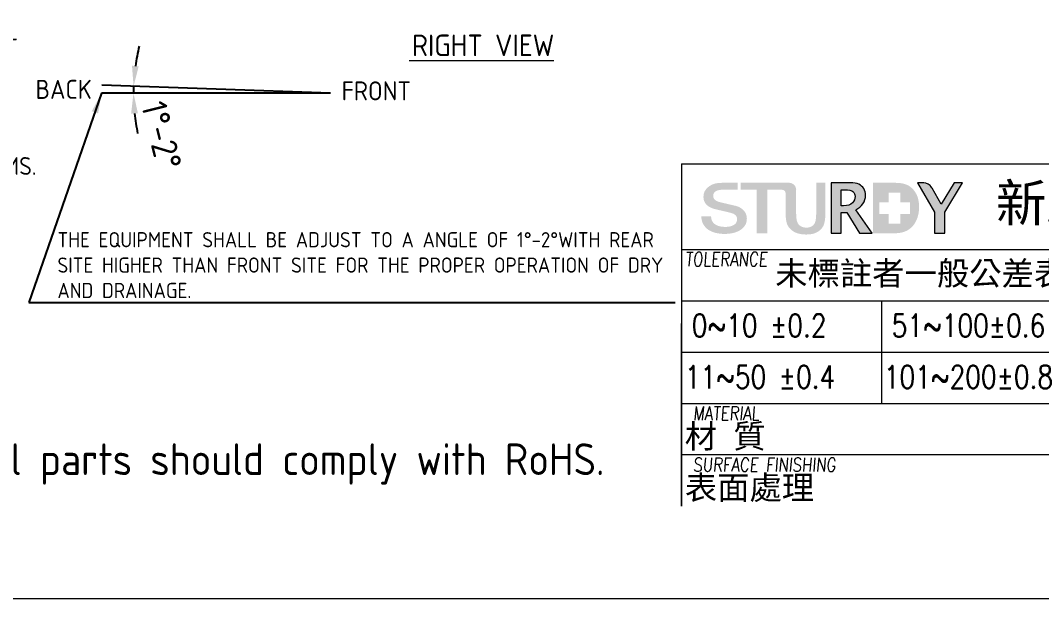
# Model space of a CAD drawing. Header units: millimetres. Extents: x -206125 to -192940, y -10422 to -1152.
# Drawn here: x -201713 to -197691, y -10422 to -8143 of the extents above; entities that cross this region are included whole.
import ezdxf

# ---------------------------------------------------------------- set-up
doc = ezdxf.new("R2010")
doc.units = ezdxf.units.MM
doc.header["$MEASUREMENT"] = 0
doc.layers.get('0').update_dxf_attribs({"lineweight": 25})
doc.layers.add('D', color=3, linetype='Continuous', lineweight=13)
doc.layers.add('F', color=7, linetype='Continuous', lineweight=15)
doc.styles.get("Standard").update_dxf_attribs({"font": 'KAIU.TTF'})
doc.styles.add('STU25', font='isocp2.shx')
doc.styles.add('Text', font='romans.shx', dxfattribs={"width": 0.8, "oblique": 10})
doc.dimstyles.new('STU25', dxfattribs={"dimscale": 40, "dimtxt": 2.5, "dimasz": 2, "dimexe": 0.6, "dimexo": 1, "dimgap": 1, "dimtad": 1, "dimdsep": 46, "dimtxsty": 'STU25', "dimcen": 2, "dimazin": 2, "dimtfac": 1, "dimtmove": 0, "dimatfit": 3, "dimfxl": 0, "dimtolj": 1, "dimtzin": 0, "dimarcsym": 0})
doc.dimstyles.new('STU25$7', dxfattribs={"dimscale": 40, "dimtxt": 2.5, "dimasz": 2, "dimexe": 1.25, "dimexo": 0.625, "dimgap": 1, "dimtad": 0, "dimdec": 4, "dimdsep": 46, "dimtxsty": 'STU25', "dimcen": 2.5, "dimazin": 2, "dimtfac": 1, "dimtdec": 4, "dimtmove": 0, "dimatfit": 3, "dimfxl": 0, "dimtolj": 1, "dimtzin": 0, "dimarcsym": 0})

# ---------------------------------------------------------------- blocks, each defined once
blk = doc.blocks.new('*D20')
at = {"layer": 'D', "color": 0, "linetype": 'Continuous', "lineweight": -2}
for start, end in [(166.1738, 172.0869), (178, 180), (185.9131, 191.8262)]:
    blk.add_arc((-200492.1, -8429.5), 775.5, start, end, dxfattribs=at)
at = {"layer": 'D', "color": 0}
for points in [[(-201273.5, -8321.6), (-201247, -8323.9), (-201267.2, -8402.5)], [(-201250.2, -8508.7), (-201276.8, -8510.1), (-201267.6, -8429.5)]]:
    blk.add_solid(points, dxfattribs=at)
at = {"layer": 'Defpoints', "color": 0}
for p in [(-201392.6, -8398.1), (-201393.1, -8429.5), (-201267.4, -8411.5), (-200492.1, -8429.5), (-200492.1, -8429.5)]:
    blk.add_point(p, dxfattribs=at)
at = {"layer": 'D', "color": 0, "insert": (-201157.1, -8596), "char_height": 100, "attachment_point": 5, "rotation": 284.0564, "style": 'STU25'}
blk.add_mtext('1%%D-2%%D', dxfattribs=at)
blk = doc.blocks.new('新駿LOGO')
at = {"layer": 'F'}
h = blk.add_hatch(color=256, dxfattribs=at)
edge = h.paths.add_edge_path()
edge.add_spline(control_points=[(-529.051, -442.142), (-529.051, -442.306), (-529.019, -442.447), (-528.955, -442.564), (-528.891, -442.681), (-528.802, -442.776), (-528.688, -442.851), (-528.574, -442.925), (-528.443, -442.98), (-528.294, -443.014), (-528.146, -443.048), (-527.986, -443.065), (-527.812, -443.065), (-527.625, -443.065), (-527.465, -443.046), (-527.333, -443.008), (-527.2, -442.969), (-527.093, -442.92), (-527.011, -442.86), (-526.929, -442.799), (-526.87, -442.73), (-526.833, -442.652), (-526.797, -442.573), (-526.778, -442.494), (-526.778, -442.413), (-526.778, -442.248), (-526.821, -442.126), (-526.905, -442.048), (-526.99, -441.97), (-527.082, -441.914), (-527.182, -441.882), (-527.356, -441.826), (-527.558, -441.773), (-527.788, -441.722), (-528.018, -441.672), (-528.302, -441.606), (-528.64, -441.526), (-528.85, -441.478), (-529.024, -441.415), (-529.164, -441.336), (-529.303, -441.257), (-529.413, -441.17), (-529.495, -441.074), (-529.578, -440.977), (-529.636, -440.874), (-529.67, -440.766), (-529.704, -440.657), (-529.721, -440.546), (-529.721, -440.434), (-529.721, -440.216), (-529.67, -440.028), (-529.567, -439.869), (-529.464, -439.71), (-529.329, -439.579), (-529.16, -439.474), (-528.991, -439.37), (-528.855, -439.306), (-528.64, -439.256), (-528.426, -439.205), (-528.133, -439.204), (-527.915, -439.204), (-527.659, -439.204), (-526.729, -439.204), (-526.729, -439.204), (-526.729, -439.204), (-526.732, -439.805), (-526.732, -439.805), (-526.732, -439.805), (-528.141, -439.796), (-528.282, -439.825), (-528.386, -439.847), (-528.478, -439.858), (-528.565, -439.9), (-528.651, -439.942), (-528.723, -439.999), (-528.78, -440.072), (-528.837, -440.144), (-528.866, -440.235), (-528.866, -440.343), (-528.866, -440.496), (-528.812, -440.616), (-528.705, -440.702), (-528.598, -440.789), (-528.458, -440.854), (-528.284, -440.898), (-528.266, -440.902), (-528.194, -440.919), (-528.069, -440.95), (-527.943, -440.98), (-527.803, -441.013), (-527.648, -441.049), (-527.493, -441.086), (-527.341, -441.121), (-527.193, -441.155), (-527.044, -441.189), (-526.938, -441.214), (-526.874, -441.231), (-526.715, -441.275), (-526.576, -441.335), (-526.457, -441.411), (-526.338, -441.488), (-526.239, -441.575), (-526.159, -441.674), (-526.079, -441.773), (-526.02, -441.878), (-525.981, -441.991), (-525.943, -442.103), (-525.923, -442.216), (-525.923, -442.329), (-525.923, -442.57), (-525.979, -442.776), (-526.091, -442.947), (-526.203, -443.118), (-526.349, -443.258), (-526.532, -443.366), (-526.715, -443.476), (-526.922, -443.555), (-527.155, -443.605), (-527.388, -443.655), (-527.625, -443.681), (-527.867, -443.681), (-528.145, -443.681), (-528.408, -443.65), (-528.653, -443.59), (-528.9, -443.53), (-529.115, -443.437), (-529.297, -443.313), (-529.48, -443.188), (-529.626, -443.028), (-529.735, -442.833), (-529.845, -442.637), (-529.902, -442.407), (-529.906, -442.142), (-529.906, -442.142), (-529.051, -442.142), (-529.051, -442.142)], knot_values=[0, 0, 0, 0, 1, 1, 1, 2, 2, 2, 3, 3, 3, 4, 4, 4, 5, 5, 5, 6, 6, 6, 7, 7, 7, 8, 8, 8, 9, 9, 9, 10, 10, 10, 11, 11, 11, 12, 12, 12, 13, 13, 13, 14, 14, 14, 15, 15, 15, 16, 16, 16, 17, 17, 17, 18, 18, 18, 19, 19, 19, 20, 20, 20, 21, 21, 21, 22, 22, 22, 23, 23, 23, 24, 24, 24, 25, 25, 25, 26, 26, 26, 27, 27, 27, 28, 28, 28, 29, 29, 29, 30, 30, 30, 31, 31, 31, 32, 32, 32, 33, 33, 33, 34, 34, 34, 35, 35, 35, 36, 36, 36, 37, 37, 37, 38, 38, 38, 39, 39, 39, 40, 40, 40, 41, 41, 41, 42, 42, 42, 43, 43, 43, 44, 44, 44, 45, 45, 45, 45], degree=3, periodic=0)
edge = h.paths.add_edge_path()
edge.add_spline(control_points=[(-522.525, -440.141), (-522.54, -440.04), (-522.569, -439.94), (-522.628, -439.896), (-522.768, -439.792), (-522.902, -439.814), (-522.902, -439.814), (-522.902, -439.814), (-523.024, -439.814), (-523.024, -439.814), (-523.024, -439.814), (-524.139, -439.814), (-524.139, -439.814), (-524.139, -439.814), (-524.139, -443.624), (-524.139, -443.624), (-524.139, -443.624), (-525.057, -443.624), (-525.057, -443.624), (-525.057, -443.624), (-525.057, -439.814), (-525.057, -439.814), (-525.057, -439.814), (-526.468, -439.814), (-526.468, -439.814), (-526.468, -439.814), (-526.468, -439.204), (-526.468, -439.204), (-526.468, -439.204), (-522.387, -439.204), (-522.387, -439.204)], knot_values=[5.578051, 5.578051, 5.578051, 5.578051, 6, 6, 6, 7, 7, 7, 8, 8, 8, 9, 9, 9, 10, 10, 10, 11, 11, 11, 12, 12, 12, 13, 13, 13, 14, 14, 14, 15, 15, 15, 15], degree=3, periodic=0)
edge.add_spline(control_points=[(-522.396, -439.204), (-522.311, -439.204), (-522.216, -439.204), (-522.216, -439.204), (-522.216, -439.204), (-521.96, -439.187), (-521.763, -439.406), (-521.582, -439.606), (-521.607, -439.851), (-521.607, -439.851), (-521.607, -439.851), (-521.607, -441.917), (-521.607, -441.917), (-521.607, -442.407), (-521.523, -442.732), (-521.357, -442.891), (-521.191, -443.051), (-520.975, -443.131), (-520.71, -443.131), (-520.449, -443.131), (-520.242, -443.052), (-520.087, -442.894), (-519.933, -442.736), (-519.855, -442.433), (-519.855, -441.982), (-519.855, -441.982), (-519.855, -439.204), (-519.855, -439.204), (-519.855, -439.204), (-519.054, -439.204), (-519.054, -439.204), (-519.054, -439.204), (-519.054, -441.919), (-519.054, -441.919), (-519.054, -442.431), (-519.119, -442.798), (-519.247, -443.02), (-519.375, -443.242), (-519.561, -443.417), (-519.804, -443.544), (-520.047, -443.671), (-520.354, -443.735), (-520.727, -443.735), (-521.094, -443.735), (-521.408, -443.676), (-521.671, -443.558), (-521.933, -443.439), (-522.142, -443.263), (-522.295, -443.029), (-522.448, -442.795), (-522.525, -442.422), (-522.525, -441.91), (-522.525, -441.91), (-522.525, -440.923), (-522.525, -440.141)], knot_values=[0.44538, 0.44538, 0.44538, 0.44538, 1, 1, 1, 2, 2, 2, 3, 3, 3, 4, 4, 4, 5, 5, 5, 6, 6, 6, 7, 7, 7, 8, 8, 8, 9, 9, 9, 10, 10, 10, 11, 11, 11, 12, 12, 12, 13, 13, 13, 14, 14, 14, 15, 15, 15, 16, 16, 16, 17, 17, 17, 17.603917, 17.603917, 17.603917, 17.603917], degree=3, periodic=0)
h = blk.add_hatch(color=256, dxfattribs=at)
edge = h.paths.add_edge_path()
edge.add_spline(control_points=[(-526.468, -439.204), (-526.468, -439.204), (-526.468, -439.814), (-526.468, -439.814)], knot_values=[-14, -14, -14, -14, -13, -13, -13, -13], degree=3, periodic=0)
edge.add_spline(control_points=[(-526.468, -439.814), (-526.468, -439.814), (-525.057, -439.814), (-525.057, -439.814)], knot_values=[-13, -13, -13, -13, -12, -12, -12, -12], degree=3, periodic=0)
edge.add_spline(control_points=[(-525.057, -439.814), (-525.057, -439.814), (-525.057, -443.624), (-525.057, -443.624)], knot_values=[-12, -12, -12, -12, -11, -11, -11, -11], degree=3, periodic=0)
edge.add_spline(control_points=[(-525.057, -443.624), (-525.057, -443.624), (-524.139, -443.624), (-524.139, -443.624)], knot_values=[-11, -11, -11, -11, -10, -10, -10, -10], degree=3, periodic=0)
edge.add_spline(control_points=[(-524.139, -443.624), (-524.139, -443.624), (-524.139, -439.814), (-524.139, -439.814)], knot_values=[-10, -10, -10, -10, -9, -9, -9, -9], degree=3, periodic=0)
edge.add_spline(control_points=[(-524.139, -439.814), (-524.139, -439.814), (-523.024, -439.814), (-523.024, -439.814)], knot_values=[-9, -9, -9, -9, -8, -8, -8, -8], degree=3, periodic=0)
edge.add_spline(control_points=[(-523.024, -439.814), (-523.024, -439.814), (-522.902, -439.814), (-522.902, -439.814)], knot_values=[-8, -8, -8, -8, -7, -7, -7, -7], degree=3, periodic=0)
edge.add_spline(control_points=[(-522.902, -439.814), (-522.902, -439.814), (-522.768, -439.792), (-522.628, -439.896)], knot_values=[-7, -7, -7, -7, -6, -6, -6, -6], degree=3, periodic=0)
edge.add_spline(control_points=[(-522.628, -439.896), (-522.569, -439.94), (-522.54, -440.04), (-522.525, -440.141)], knot_values=[-6, -6, -6, -6, -5.578051, -5.578051, -5.578051, -5.578051], degree=3, periodic=0)
edge.add_spline(control_points=[(-522.525, -440.141), (-522.525, -440.923), (-522.525, -441.91), (-522.525, -441.91)], knot_values=[-17.603917, -17.603917, -17.603917, -17.603917, -17, -17, -17, -17], degree=3, periodic=0)
edge.add_spline(control_points=[(-522.525, -441.91), (-522.525, -442.422), (-522.448, -442.795), (-522.295, -443.029)], knot_values=[-17, -17, -17, -17, -16, -16, -16, -16], degree=3, periodic=0)
edge.add_spline(control_points=[(-522.295, -443.029), (-522.142, -443.263), (-521.933, -443.439), (-521.671, -443.558)], knot_values=[-16, -16, -16, -16, -15, -15, -15, -15], degree=3, periodic=0)
edge.add_spline(control_points=[(-521.671, -443.558), (-521.408, -443.676), (-521.094, -443.735), (-520.727, -443.735)], knot_values=[-15, -15, -15, -15, -14, -14, -14, -14], degree=3, periodic=0)
edge.add_spline(control_points=[(-520.727, -443.735), (-520.354, -443.735), (-520.047, -443.671), (-519.804, -443.544)], knot_values=[-14, -14, -14, -14, -13, -13, -13, -13], degree=3, periodic=0)
edge.add_spline(control_points=[(-519.804, -443.544), (-519.561, -443.417), (-519.375, -443.242), (-519.247, -443.02)], knot_values=[-13, -13, -13, -13, -12, -12, -12, -12], degree=3, periodic=0)
edge.add_spline(control_points=[(-519.247, -443.02), (-519.119, -442.798), (-519.054, -442.431), (-519.054, -441.919)], knot_values=[-12, -12, -12, -12, -11, -11, -11, -11], degree=3, periodic=0)
edge.add_spline(control_points=[(-519.054, -441.919), (-519.054, -441.919), (-519.054, -439.204), (-519.054, -439.204)], knot_values=[-11, -11, -11, -11, -10, -10, -10, -10], degree=3, periodic=0)
edge.add_spline(control_points=[(-519.054, -439.204), (-519.054, -439.204), (-519.855, -439.204), (-519.855, -439.204)], knot_values=[-10, -10, -10, -10, -9, -9, -9, -9], degree=3, periodic=0)
edge.add_spline(control_points=[(-519.855, -439.204), (-519.855, -439.204), (-519.855, -441.982), (-519.855, -441.982)], knot_values=[-9, -9, -9, -9, -8, -8, -8, -8], degree=3, periodic=0)
edge.add_spline(control_points=[(-519.855, -441.982), (-519.855, -442.433), (-519.933, -442.736), (-520.087, -442.894)], knot_values=[-8, -8, -8, -8, -7, -7, -7, -7], degree=3, periodic=0)
edge.add_spline(control_points=[(-520.087, -442.894), (-520.242, -443.052), (-520.449, -443.131), (-520.71, -443.131)], knot_values=[-7, -7, -7, -7, -6, -6, -6, -6], degree=3, periodic=0)
edge.add_spline(control_points=[(-520.71, -443.131), (-520.975, -443.131), (-521.191, -443.051), (-521.357, -442.891)], knot_values=[-6, -6, -6, -6, -5, -5, -5, -5], degree=3, periodic=0)
edge.add_spline(control_points=[(-521.357, -442.891), (-521.523, -442.732), (-521.607, -442.407), (-521.607, -441.917)], knot_values=[-5, -5, -5, -5, -4, -4, -4, -4], degree=3, periodic=0)
edge.add_spline(control_points=[(-521.607, -441.917), (-521.607, -441.917), (-521.607, -439.851), (-521.607, -439.851)], knot_values=[-4, -4, -4, -4, -3, -3, -3, -3], degree=3, periodic=0)
edge.add_spline(control_points=[(-521.607, -439.851), (-521.607, -439.851), (-521.607, -439.851), (-521.607, -439.851)], knot_values=[-3, -3, -3, -3, -2.999949, -2.999949, -2.999949, -2.999949], degree=3, periodic=0)
edge.add_spline(control_points=[(-521.607, -439.851), (-521.607, -439.851), (-521.582, -439.606), (-521.763, -439.406)], knot_values=[-2.999949, -2.999949, -2.999949, -2.999949, -2, -2, -2, -2], degree=3, periodic=0)
edge.add_spline(control_points=[(-521.763, -439.406), (-521.96, -439.187), (-522.216, -439.204), (-522.216, -439.204)], knot_values=[-2, -2, -2, -2, -1, -1, -1, -1], degree=3, periodic=0)
edge.add_spline(control_points=[(-522.216, -439.204), (-522.216, -439.204), (-526.468, -439.204), (-526.468, -439.204)], knot_values=[-15, -15, -15, -15, -14, -14, -14, -14], degree=3, periodic=0)
h = blk.add_hatch(color=256, dxfattribs=at)
edge = h.paths.add_edge_path()
edge.add_spline(control_points=[(-518.536, -443.624), (-518.536, -443.624), (-518.536, -439.204), (-518.536, -439.204), (-518.536, -439.204), (-516.884, -439.204), (-516.884, -439.204), (-516.545, -439.204), (-516.288, -439.246), (-516.111, -439.33), (-515.934, -439.415), (-515.794, -439.544), (-515.692, -439.716), (-515.59, -439.888), (-515.538, -440.082), (-515.538, -440.299), (-515.538, -440.557), (-515.613, -440.802), (-515.762, -441.032), (-515.912, -441.261), (-516.122, -441.437), (-516.394, -441.558), (-516.394, -441.558), (-514.952, -443.624), (-514.952, -443.624), (-514.952, -443.624), (-516.071, -443.624), (-516.071, -443.624), (-516.071, -443.624), (-517.172, -441.815), (-517.172, -441.815), (-517.172, -441.815), (-517.672, -441.815), (-517.672, -441.815), (-517.672, -441.815), (-517.672, -443.624), (-517.672, -443.624), (-517.672, -443.624), (-518.536, -443.624), (-518.536, -443.624)], knot_values=[0, 0, 0, 0, 1, 1, 1, 2, 2, 2, 3, 3, 3, 4, 4, 4, 5, 5, 5, 6, 6, 6, 7, 7, 7, 8, 8, 8, 9, 9, 9, 10, 10, 10, 11, 11, 11, 12, 12, 12, 13, 13, 13, 13], degree=3, periodic=1)
edge = h.paths.add_edge_path(flags=16)
edge.add_spline(control_points=[(-517.672, -441.21), (-517.672, -441.21), (-517.462, -441.21), (-517.462, -441.21), (-517.084, -441.21), (-516.822, -441.127), (-516.676, -440.962), (-516.53, -440.796), (-516.456, -440.609), (-516.456, -440.4), (-516.456, -440.219), (-516.515, -440.075), (-516.633, -439.968), (-516.751, -439.862), (-516.991, -439.809), (-517.351, -439.809), (-517.351, -439.809), (-517.672, -439.809), (-517.672, -439.809), (-517.672, -439.809), (-517.672, -441.21), (-517.672, -441.21)], knot_values=[0, 0, 0, 0, 1, 1, 1, 2, 2, 2, 3, 3, 3, 4, 4, 4, 5, 5, 5, 6, 6, 6, 7, 7, 7, 7], degree=3, periodic=1)
h = blk.add_hatch(color=256, dxfattribs=at)
edge = h.paths.add_edge_path()
edge.add_spline(control_points=[(-514.869, -443.624), (-514.869, -443.624), (-513.047, -443.624), (-513.047, -443.624)], knot_values=[-9, -9, -9, -9, -8, -8, -8, -8], degree=3, periodic=0)
edge.add_spline(control_points=[(-513.047, -443.624), (-512.514, -443.624), (-512.094, -443.524), (-511.788, -443.322)], knot_values=[-8, -8, -8, -8, -7, -7, -7, -7], degree=3, periodic=0)
edge.add_spline(control_points=[(-511.788, -443.322), (-511.48, -443.121), (-511.247, -442.847), (-511.087, -442.501)], knot_values=[-7, -7, -7, -7, -6, -6, -6, -6], degree=3, periodic=0)
edge.add_spline(control_points=[(-511.087, -442.501), (-510.927, -442.155), (-510.846, -441.761), (-510.846, -441.321)], knot_values=[-6, -6, -6, -6, -5, -5, -5, -5], degree=3, periodic=0)
edge.add_spline(control_points=[(-510.846, -441.321), (-510.846, -440.871), (-510.931, -440.488), (-511.099, -440.17)], knot_values=[-5, -5, -5, -5, -4, -4, -4, -4], degree=3, periodic=0)
edge.add_spline(control_points=[(-511.099, -440.17), (-511.267, -439.852), (-511.493, -439.612), (-511.777, -439.448)], knot_values=[-4, -4, -4, -4, -3, -3, -3, -3], degree=3, periodic=0)
edge.add_spline(control_points=[(-511.777, -439.448), (-512.061, -439.285), (-512.457, -439.204), (-512.967, -439.204)], knot_values=[-3, -3, -3, -3, -2, -2, -2, -2], degree=3, periodic=0)
edge.add_spline(control_points=[(-512.967, -439.204), (-512.967, -439.204), (-514.869, -439.204), (-514.869, -439.204)], knot_values=[-2, -2, -2, -2, -1, -1, -1, -1], degree=3, periodic=0)
edge.add_spline(control_points=[(-514.869, -439.204), (-514.869, -439.204), (-514.869, -443.624), (-514.869, -443.624)], knot_values=[-1, -1, -1, -1, 0, 0, 0, 0], degree=3, periodic=0)
h.paths.add_polyline_path([(-514.335, -441.95), (-514.335, -440.92), (-513.511, -440.92), (-513.511, -440.074), (-512.482, -440.074), (-512.482, -440.92), (-511.637, -440.92), (-511.637, -441.95), (-512.482, -441.95), (-512.482, -442.773), (-513.511, -442.773), (-513.511, -441.95)], flags=16)
h = blk.add_hatch(color=256, dxfattribs=at)
edge = h.paths.add_edge_path()
edge.add_spline(control_points=[(-509.511, -443.624), (-509.511, -443.624), (-509.511, -441.772), (-509.511, -441.772), (-509.511, -441.772), (-510.996, -439.204), (-510.996, -439.204), (-510.996, -439.204), (-510.644, -439.204), (-510.644, -439.204), (-510.644, -439.204), (-510.299, -439.189), (-510.044, -439.321), (-509.79, -439.454), (-509.707, -439.678), (-509.707, -439.678), (-509.707, -439.678), (-508.902, -441.069), (-508.902, -441.069), (-508.902, -441.069), (-507.778, -439.204), (-507.778, -439.204), (-507.778, -439.204), (-507.048, -439.204), (-507.048, -439.204), (-507.048, -439.204), (-508.592, -441.767), (-508.592, -441.767), (-508.592, -441.767), (-508.592, -443.624), (-508.592, -443.624), (-508.592, -443.624), (-509.511, -443.624), (-509.511, -443.624)], knot_values=[0, 0, 0, 0, 1, 1, 1, 2, 2, 2, 3, 3, 3, 4, 4, 4, 5, 5, 5, 6, 6, 6, 7, 7, 7, 8, 8, 8, 9, 9, 9, 10, 10, 10, 11, 11, 11, 11], degree=3, periodic=1)
at = {"layer": 'F', "lineweight": 0}
for points, knots in [([(-518.536, -443.624), (-518.536, -443.624), (-518.536, -439.204), (-518.536, -439.204), (-518.536, -439.204), (-516.884, -439.204), (-516.884, -439.204), (-516.545, -439.204), (-516.288, -439.246), (-516.111, -439.33), (-515.934, -439.415), (-515.794, -439.544), (-515.692, -439.716), (-515.59, -439.888), (-515.538, -440.082), (-515.538, -440.299), (-515.538, -440.557), (-515.613, -440.802), (-515.762, -441.032), (-515.912, -441.261), (-516.122, -441.437), (-516.394, -441.558), (-516.394, -441.558), (-514.952, -443.624), (-514.952, -443.624), (-514.952, -443.624), (-516.071, -443.624), (-516.071, -443.624), (-516.071, -443.624), (-517.172, -441.815), (-517.172, -441.815), (-517.172, -441.815), (-517.672, -441.815), (-517.672, -441.815), (-517.672, -441.815), (-517.672, -443.624), (-517.672, -443.624), (-517.672, -443.624), (-518.536, -443.624), (-518.536, -443.624)], [0, 0, 0, 0, 1, 1, 1, 2, 2, 2, 3, 3, 3, 4, 4, 4, 5, 5, 5, 6, 6, 6, 7, 7, 7, 8, 8, 8, 9, 9, 9, 10, 10, 10, 11, 11, 11, 12, 12, 12, 13, 13, 13, 13]), ([(-509.511, -443.624), (-509.511, -443.624), (-509.511, -441.772), (-509.511, -441.772), (-509.511, -441.772), (-510.996, -439.204), (-510.996, -439.204), (-510.996, -439.204), (-510.644, -439.204), (-510.644, -439.204), (-510.644, -439.204), (-510.299, -439.189), (-510.044, -439.321), (-509.79, -439.454), (-509.707, -439.678), (-509.707, -439.678), (-509.707, -439.678), (-508.902, -441.069), (-508.902, -441.069), (-508.902, -441.069), (-507.778, -439.204), (-507.778, -439.204), (-507.778, -439.204), (-507.048, -439.204), (-507.048, -439.204), (-507.048, -439.204), (-508.592, -441.767), (-508.592, -441.767), (-508.592, -441.767), (-508.592, -443.624), (-508.592, -443.624), (-508.592, -443.624), (-509.511, -443.624), (-509.511, -443.624)], [0, 0, 0, 0, 1, 1, 1, 2, 2, 2, 3, 3, 3, 4, 4, 4, 5, 5, 5, 6, 6, 6, 7, 7, 7, 8, 8, 8, 9, 9, 9, 10, 10, 10, 11, 11, 11, 11]), ([(-517.672, -441.21), (-517.672, -441.21), (-517.462, -441.21), (-517.462, -441.21), (-517.084, -441.21), (-516.822, -441.127), (-516.676, -440.962), (-516.53, -440.796), (-516.456, -440.609), (-516.456, -440.4), (-516.456, -440.219), (-516.515, -440.075), (-516.633, -439.968), (-516.751, -439.862), (-516.991, -439.809), (-517.351, -439.809), (-517.351, -439.809), (-517.672, -439.809), (-517.672, -439.809), (-517.672, -439.809), (-517.672, -441.21), (-517.672, -441.21)], [0, 0, 0, 0, 1, 1, 1, 2, 2, 2, 3, 3, 3, 4, 4, 4, 5, 5, 5, 6, 6, 6, 7, 7, 7, 7])]:
    blk.add_open_spline(points, degree=3, knots=knots, dxfattribs=at)
at = {"insert": (-504.123, -439.334), "char_height": 3.25, "attachment_point": 1, "style": 'STU25'}
blk.add_mtext('{\\f標楷體|b0|i0|c136|p65;新駿實業股份有限公司}', dxfattribs=at)
blk = doc.blocks.new('H421')
at = {"layer": 'F', "color": 7}
for p, q in [((155.911, 38.089), (286.911, 38.089)), ((155.911, 30.589), (286.911, 30.589)), ((155.911, 26.089), (227.911, 26.089)), ((173.411, 26.089), (173.411, 17.089)), ((155.911, 8.089), (155.911, 24.089)), ((155.911, 21.589), (286.911, 21.589)), ((155.911, 17.089), (286.911, 17.089)), ((286.911, 12.589), (155.911, 12.589))]:
    blk.add_line(p, q, dxfattribs=at)
at = {"layer": 'F'}
for p, q in [((155.911, 38.089), (155.911, 17.089)), ((155.911, 24.089), (155.911, 16.089)), ((155.911, 17.089), (155.911, 8.089))]:
    blk.add_line(p, q, dxfattribs=at)
blk.add_blockref('新駿LOGO', (687.56, 475.621))
at = {"layer": 'F', "color": 1, "lineweight": 15, "style": 'Text', "oblique": 5, "width": 0.8}
for s, p in [('TOLERANCE', (156.227, 29.13)), ('MATERIAL', (156.917, 15.63)), ('SURFACE FINISHING', (156.917, 11.13))]:
    blk.add_text(s, height=1.2, dxfattribs=at).set_placement(p)
at = {"layer": 'F', "lineweight": -3}
for s, p in [('未標註者一般公差表', (164.115, 27.45)), ('材 質', (156.206, 13.189)), ('表面處理', (156.206, 8.689))]:
    blk.add_text(s, height=2.0757, dxfattribs=at).set_placement(p)
at = {"layer": 'F', "lineweight": 20, "style": 'Text', "width": 0.8}
for s, p in [('0~10 ±0.2', (156.816, 22.912)), ('51~100±0.6', (174.316, 22.912)), ('11~50 ±0.4', (156.204, 18.412)), ('101~200±0.8', (173.627, 18.412))]:
    blk.add_text(s, height=2, dxfattribs=at).set_placement(p)

msp = doc.modelspace()

# ---------------------------------------------------------------- linework, layer by layer
at = {"linetype": 'Continuous'}
for q in [(-201392.575, -8398.074), (-201393.124, -8429.519)]:
    msp.add_line((-200492.124, -8429.519), q, dxfattribs=at)
at = {"layer": 'D'}
msp.add_line((-200181.184, -8301.028), (-199611.272, -8301.028), dxfattribs=at)
at = {"layer": 'F', "color": 6}
msp.add_lwpolyline([(-206125.197, -1151.799), (-206125.197, -10421.799), (-192940.197, -10421.799), (-192940.197, -1151.799)], close=True, dxfattribs=at)
msp.add_lwpolyline([(-206125.197, -1151.799), (-206125.197, -10421.799), (-192940.197, -10421.799), (-192940.197, -1151.799)], close=True, dxfattribs=at)

# ---------------------------------------------------------------- block references
at = {"xscale": 45, "yscale": 45, "zscale": 45}
msp.add_blockref('H421', (-206125.197, -10421.799), dxfattribs=at)

# ---------------------------------------------------------------- texts
at = {"layer": 'D', "color": 11, "insert": (-205638.519, -1981.341), "char_height": 70, "attachment_point": 1, "style": 'STU25'}
msp.add_mtext('{\\A1;}\\P{\\A1;     }\\P{\\A1;THIS DRAWING GIVES THE BASIC INSTRUCTIONS FOR PROVIDING THE SUPPLY SERVICES }\\P{\\A1;AND}{\\A1;\\F????; }{\\A1;\\Fisocp2.shx;ENVIRONMENT THAT GUARANTEES THE PROPER FUNCTIONNING OF THE PRODUCTS FROM }\\P{\\A1;\\Fisocp2.shx;THIS COMPANY. THE PURCHASER, AND THE PURCHARSER\'S INSTALLERS SHALL PROVIDE THE }\\P{\\A1;\\Fisocp2.shx;SUPPLY LlNES NECESSARY FOR EACH PRODUCT IN ACCORDANCE WITH ESTABLlSHED }\\P{\\A1;\\Fisocp2.shx;APPLlCABLE NORMS AND REGULATIONS. THE COMPANY DECLlNES ALL RESPONSABILlTY FOR }\\P{\\A1;\\Fisocp2.shx;FAILURE TO COMPLY WITH SUCH LAWS AND REGULATIONS}{\\A1;\\F????;.}\\P{\\A1;\\F????;}\\P{\\A1;\\F????;}\\P{\\A1;\\Fisocp2.shx;THIS COMPANY RESERVES THE RIGHT TO MODIFY THIS DRAWING ACCORDING TO THE }\\P{\\A1;\\Fisocp2.shx;TECHNICAL DEVELOPMENT OF THE EQUIPMENT.}\\P{\\A1;\\Fisocp2.shx;}\\P{\\A1;\\Fisocp2.shx;A. AIR INTAKE FREE OF IMPURITIES ∅ }{\\A1;\\fISOCP2|b0|i1|c0|p2;1}{\\A1;\\Fisocp2.shx;/4"}{\\A1;\\fISOCP2|b0|i1|c0|p2;, }{\\A1;\\Fisocp2.shx;FILTERED AND REGULATED AT A PRESSURE OF }\\P{\\A1;\\Fisocp2.shx;6-7 bar, FLOW OF 0.0083 Nm{\\A1;\\Fisocp2.shx;\\S3^ ;}/min, APROX. CYCLE CONSUMPTION 0.005 Nm{\\A1;\\Fisocp2.shx;\\S3^ ;}/min, PLACED THE }\\P{\\A1;\\Fisocp2.shx;WALL WITH BUILT-IN AND ACCESSIBLE KEY.}\\P{\\A1;\\Fisocp2.shx;NOTE:}\\P{\\A1;\\F????; }{\\A1;\\Fisocp2.shx;THIS INTAKE WILL BE PROVIDED ONLY IF THE CUSTOMER HAS AIR NETWORK}{\\A1;\\fArial|b0|i0|c0|p34;.}\\P{\\A1;\\Fisocp2.shx;1.COLD TREATEDWATER INTAKE OF ∅1/2"G, SUPPLIED AT TEMPERATURE OF 25°C, CONSUMPTION }\\P{\\A1;\\F????; }{\\A1;\\Fisocp2.shx;PER 13L/CYC, PRESSURE OF WATER 0.5}{\\A1;\\f細明體|b0|i0|c136|p49;~}{\\A1;\\Fisocp2.shx;10 bar}{\\A1;\\f標楷體|b0|i0|c136|p65;、}{\\A1;\\Fisocp2.shx;HARDNESS OF WATER}{\\A1;\\f標楷體|b0|i0|c136|p65;≦}{\\A1;\\Fisocp2.shx;0.2°fH(0.02mmol/L)}{\\A1;\\f標楷體|b0|i0|c136|p65;，}\\P{\\A1;\\Fisocp2.shx; pH 5}{\\A1;\\f細明體|b0|i0|c136|p49;~}{\\A1;\\Fisocp2.shx;7AND WITH CONDUCTIVITY }{\\A1;\\f標楷體|b0|i0|c136|p65;≦}{\\A1;\\Fisocp2.shx;15}{\\A1;\\f新細明體|b0|i0|c136|p16;μ}{\\A1;\\Fisocp2.shx;S/cm , PLACED THE WALL WITH BUILT-IN AND ACCESSIBLE KEY.}\\P{\\A1;\\Fisocp2.shx;NOTE:}\\P{\\A1;\\Fisocp2.shx; EACH TIME THE STEAM GENERATOR IS EMPTIED FOR CLEANING OR MAINTENANCE, A FURTHER 15 }\\P{\\A1;\\F???; }{\\A1;\\Fisocp2.shx;LITER OF WATER ARE NEEDED TO FILL IT UP AGAIN.}\\P{\\A1;\\Fisocp2.shx;2. DRAINAGE PIPE ∅}{\\A1;\\f標楷體|b0|i0|c136|p65;≧}{\\A1;\\Fisocp2.shx;1" METALLIC PIPE, CORROSION RESISTANCE 2"G. AND A TEMPERATURE OF }\\P{\\A1;\\F???; }{\\A1;\\Fisocp2.shx;100°C ABOVE.}\\P{\\A1;\\Fisocp2.shx;3.ELECTRIC INTAKE,7kW,WIRE 4 m}{\\A1;\\F???; }{\\A1;\\Fisocp2.shx;LONG. (GENERAL POWER SUPPLY TO THE STERILIZER).}\\P{\\A1;\\Fisocp2.shx;}\\P{\\A1;\\Fisocp2.shx;}\\P{\\A1;\\Fisocp2.shx;}\\P{\\A1;\\Fisocp2.shx;}\\P{\\A1;\\Fisocp2.shx;NOTE:POWER INPUT MUST BE INSTALLED ACCORDING TO LOCAL APPLICABLE NORMS.}\\P{\\A1;NOTE: ONCE THERE EXISTS REVERSING OF FAN BLADES THAT WILL CAUSED NO VACUUM VALUE, }\\P{\\A1;TURN OFF THE MAIN POWER AND THEN SWITCH ANY TWO LINES OF THE THREE-PHASES EXCEPT GROUND LINE. }\\P{\\A1;YOU MAY HAVE TO REPEAT THIS SWITCHING STEPS FOR TWO TIMES TO MATCH }\\P{\\A1;WITH THE CORRECT ROTATING DIRECTION AS SHOWN ON THE PUMP. }\\P{\\A1;\\Fisocp2.shx;4. CEILING MOUNTED AIR EXTRACTION WITH GRILLE DRAW 200 Kcal/h (LOADING / UNLOADING AREA).}\\P{\\A1;\\Fisocp2.shx;4-1 CEILING MOUNTED AIR EXTRACTION WITH GRILLE DRAW 400 Kcal/h (STERILIZE AREA).}\\P{\\A1;\\Fisocp2.shx;4-2. CEILING MOUNTED AIR EXTRACTION WITH GRILLE DRAW 200 Kcal/h (UNLOADING AREA).}\\P{\\A1;\\Fisocp2.shx;}\\P{\\A1;\\Fisocp2.shx;NOTE:(UNLOADING AREA)VENTILATE SHALL INDIVIDUAL INSTALL,CANNOT CONNECT WITH OTHER AREA.}\\P{\\A1;\\Fisocp2.shx;}\\P{\\A1;\\Fisocp2.shx;5. A CHECK VALVE SHALL BE FITTED AS INDICATED IN THE DRAWING (6)AND(5) .}\\P{\\A1;\\Fisocp2.shx;}\\P{\\A1;\\Fisocp2.shx;B. THE EQUIPMENT SHALL BE ADJUST TO A ANGLE OF 1°}{\\A1;\\f細明體|b0|i0|c136|p49;~}{\\A1;\\Fisocp2.shx;2° WITH REAR SITE HIGHER THAN FRONT }\\P{\\A1;\\F???; }{\\A1;\\Fisocp2.shx;SITE FOR THE PROPER OPERATION OF DRY AND DRAINAGE}{\\A1;\\fArial|b0|i0|c0|p34;.}\\P{\\A1;\\Fisocp2.shx;IMPORTANT}{\\A1;\\f標楷體|b0|i0|c136|p65;：}{\\A1;\\Fisocp2.shx;ENVIRONMENT CONDITIONS IN THE STERILE AREA:}\\P{\\A1;\\Fisocp2.shx;-}{\\A1;\\F???; }{\\A1;\\Fisocp2.shx;THE STERILE AREA TEMPERATURE MUST BE }{\\A1;\\f標楷體|b0|i0|c136|p65;≦}{\\A1;\\Fisocp2.shx; 40°C }{\\A1;\\f標楷體|b0|i0|c136|p65;；}{\\A1;\\Fisocp2.shx;HUMIDITY }{\\A1;\\f標楷體|b0|i0|c136|p65;≦}{\\A1;\\Fisocp2.shx; 85%RH}\\P{\\A1;\\Fisocp2.shx;-}{\\A1;\\F???; }{\\A1;\\Fisocp2.shx;TO KEEP THESE CONDITIONS IN THE STERILE AREA AND DEPENDING ON THE Kcal. LOST BY THE }\\P{\\A1;\\F???;  }{\\A1;\\Fisocp2.shx;EQUIPMENT INDICATED IN THE ITEMS 4}{\\A1;\\f標楷體|b0|i0|c136|p65;~}{\\A1;\\Fisocp2.shx;4-2, WE SUGGEST THAT THE EXTRACTOR AND THE }\\P{\\A1;\\F???;  }{\\A1;\\Fisocp2.shx;DIAMETER OF THE EXTRACTION TUBE ARE CALCULATED AND MADE BY A SPECIALIZED COMPANY.}\\P{\\A1;\\Fisocp2.shx;ATTENTION:}\\P{\\A1;\\f標楷體|b0|i0|c136|p65;- }{\\A1;\\Fisocp2.shx;THE ELECTRIC WIRES TO THE STERILIZER SHOULD BE DRIVEN BY AN HERMETIC CONDUIT.  }\\P{\\A1;\\f標楷體|b0|i0|c136|p65;- }{\\A1;\\Fisocp2.shx;THE INDICATED AIR EXTRACTION IS ONLY TO DISSIPATE THE HEAT OF THE MACHINE AND MUST }\\P{\\A1;\\F???;  }{\\A1;\\Fisocp2.shx;BE INDEPENDENT OF THE CLIMATE CONTROL SYSTEM OF THE ZONE.}\\P{\\A1;\\f標楷體|b0|i0|c136|p65;- }{\\A1;\\Fisocp2.shx;CHAMBER DIMENSIONS: ∅450x900 mm}\\P{\\A1;\\Fisocp2.shx;- DEVICE OUTSIDE DIMENSIONS: W800mmxH1700mmxD900mm}\\P{\\A1;\\Fisocp2.shx;- ALL THE OUTLETS POWER INPUT MUST BE INSTALLED ACCORDING TO LOCAL APPLICABLE NORMS.}\\P{\\A1;\\Fisocp2.shx;- IF THERE IS NO FALSE CEILING, THE AIR EXTRACTION, MUST BE INSTALLED IN THE WALL, AND }\\P{\\A1;\\F???;  }{\\A1;\\Fisocp2.shx;HAVE THE SAME CAPACITY AS THOSE OF THE FALSE CEILING, SO THE AIR CAN BE CARRIED }\\P{\\A1;\\F???;  }{\\A1;\\Fisocp2.shx;OUTSIDE OF THE BUILDING.  IT ALSO NEEDS TO BE EQUIPPED WITH A GRILLE.}\\P{\\A1;\\f標楷體|b0|i0|c136|p65;- }{\\A1;\\Fisocp2.shx;THE INSTALLATION UP TO THE MACHINE AS WELL AS THE SUPPLY OF ACCESSIBLE KEY LL}\\P{\\A1;\\F???;  }{\\A1;\\Fisocp2.shx;ACCORDING TO THE SPECIFICATIONS INDICATED IN THE DRAWING, ARE CHARGEABLE TO THE }\\P{\\A1;\\F???;  }{\\A1;\\Fisocp2.shx;PURCHASERS.}{\\A1;\\fArial|b0|i0|c0|p34; }\\P{\\A1;\\f標楷體|b0|i0|c136|p65;- }{\\A1;\\Fisocp2.shx;IF THERE IS ANY KIND OF PROBLEM DURING INSTALLATION FOR THE VARIOUS INTAKES NOT }\\P{\\A1;\\F???;  }{\\A1;\\Fisocp2.shx;INDICATED IN THE DRAWING, PLEASE CONTACT OUR TECHNICAL SERVICE DEPT. FOR FURTHER }\\P{\\A1;\\F???;  }{\\A1;\\Fisocp2.shx;ASSISTANCE.}\\P{\\A1;\\f標楷體|b0|i0|c136|p65;- }{\\A1;\\Fisocp2.shx;THE MEASUREMENTS OF THIS DRAWING ARE CONSIDERING FINISHED WALLS.}\\P{\\A1;\\f標楷體|b0|i0|c136|p65;- }{\\A1;\\Fisocp2.shx;THE SPACES OF MAINTENANCE MUST BE SUFFICIENTLY ILLUMINATED.}', dxfattribs=at)
at = {"layer": 'D', "color": 11, "attachment_point": 1}
for s, insert, char_height in [('{\\Fisocp2.shx;\\C3;RIGHT VIEW}', (-200170.622, -8198.713), 85), ('{\\Fisocp2.shx;\\C3;THE EQUIPMENT SHALL BE ADJUST TO A ANGLE OF 1%%d-2%%dWITH REAR \\PSITE HIGHER THAN FRONT SITE FOR THE PROPER OPERATION OF DRY \\PAND DRAINAGE.}', (-201567.086, -8977.317), 60)]:
    msp.add_mtext(s, dxfattribs=dict(at, insert=insert, char_height=char_height))
at = {"layer": 'D', "linetype": 'Continuous', "char_height": 75, "width": 218.181, "attachment_point": 1}
for s, insert in [('{\\Fisocp2.shx;BACK}', (-201653.614, -8377.18)), ('{\\Fisocp2.shx;FRONT}', (-200447.879, -8383.151))]:
    msp.add_mtext(s, dxfattribs=dict(at, insert=insert))
at = {"layer": 'D', "color": 0, "insert": (-202383.317, -9809.984), "char_height": 125, "attachment_point": 1, "style": 'STU25'}
msp.add_mtext('Note{\\f標楷體|b0|i0|c136|p65;：}All parts should comply with RoHS.', dxfattribs=at)

# ---------------------------------------------------------------- dimensions: what is measured, and where the dimension line sits
at = {"layer": 'D', "linetype": 'Continuous'}
dim = msp.add_angular_dim_2l(base=(-201267.431, -8411.473), line1=((-200492.124, -8429.519), (-201393.124, -8429.519)), line2=((-200492.124, -8429.519), (-201392.575, -8398.074)), text='1%%D-2%%D', dimstyle='STU25', override={"dimtxsty": 'STU25'}, dxfattribs=at)
dim.commit()
dim.dimension.update_dxf_attribs({"geometry": '*D20', "text_midpoint": (-201244.42, -8617.874), "dimtype": 162})

# ---------------------------------------------------------------- leaders
at = {"layer": 'D'}
msp.add_leader([(-201393.124, -8429.519), (-201679.622, -9255.17), (-199134.183, -9255.17)], dimstyle='STU25$7', override={"dimgap": 1, "dimtad": 0}, dxfattribs=at)

doc.saveas('drawing.dxf')
